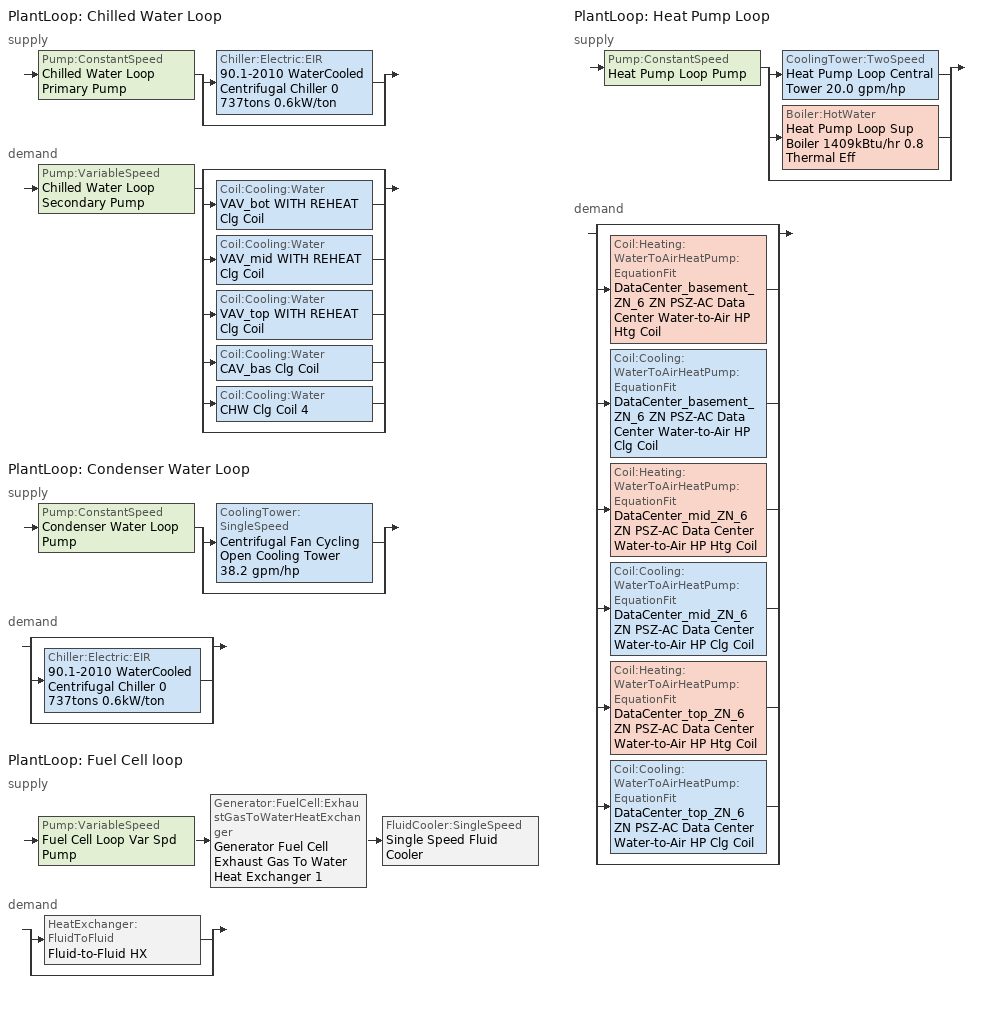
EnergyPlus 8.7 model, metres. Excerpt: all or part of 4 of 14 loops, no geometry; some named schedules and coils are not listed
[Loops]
PlantLoop 'Chilled Water Loop'
 supply: Pump:ConstantSpeed 'Chilled Water Loop Primary Pump' > split
  | Chiller:Electric:EIR '90.1-2010 WaterCooled  Centrifugal Chiller 0 737tons 0.6kW/ton'
  | bypass
 demand: Pump:VariableSpeed 'Chilled Water Loop Secondary Pump' > split
  | bypass
  | Coil:Cooling:Water 'VAV_bot WITH REHEAT Clg Coil'
  | Coil:Cooling:Water 'VAV_mid WITH REHEAT Clg Coil'
  | Coil:Cooling:Water 'VAV_top WITH REHEAT Clg Coil'
  | Coil:Cooling:Water 'CAV_bas Clg Coil'
  | Coil:Cooling:Water 'CHW Clg Coil 4'
  | bypass
PlantLoop 'Condenser Water Loop'
 supply: Pump:ConstantSpeed 'Condenser Water Loop Pump' > split
  | CoolingTower:SingleSpeed 'Centrifugal Fan Cycling Open Cooling Tower 38.2 gpm/hp'
  | bypass
 demand: split
  | bypass
  | Chiller:Electric:EIR '90.1-2010 WaterCooled  Centrifugal Chiller 0 737tons 0.6kW/ton'
  | bypass
PlantLoop 'Fuel Cell loop'
 supply: Pump:VariableSpeed 'Fuel Cell Loop Var Spd Pump' > Generator:FuelCell:ExhaustGasToWaterHeatExchanger 'Generator Fuel Cell Exhaust Gas To Water Heat Exchanger 1' > FluidCooler:SingleSpeed 'Single Speed Fluid Cooler'
 demand: split
  | HeatExchanger:FluidToFluid 'Fluid-to-Fluid HX'
  | bypass
PlantLoop 'Heat Pump Loop'
 supply: Pump:ConstantSpeed 'Heat Pump Loop Pump' > split
  | CoolingTower:TwoSpeed 'Heat Pump Loop Central Tower 20.0 gpm/hp'
  | Boiler:HotWater 'Heat Pump Loop Sup Boiler 1409kBtu/hr 0.8 Thermal Eff'
  | bypass
 demand: split
  | bypass
  | Coil:Heating:WaterToAirHeatPump:EquationFit 'DataCenter_basement_ZN_6 ZN PSZ-AC Data Center Water-to-Air HP Htg Coil'
  | Coil:Cooling:WaterToAirHeatPump:EquationFit 'DataCenter_basement_ZN_6 ZN PSZ-AC Data Center Water-to-Air HP Clg Coil'
  | Coil:Heating:WaterToAirHeatPump:EquationFit 'DataCenter_mid_ZN_6 ZN PSZ-AC Data Center Water-to-Air HP Htg Coil'
  | Coil:Cooling:WaterToAirHeatPump:EquationFit 'DataCenter_mid_ZN_6 ZN PSZ-AC Data Center Water-to-Air HP Clg Coil'
  | Coil:Heating:WaterToAirHeatPump:EquationFit 'DataCenter_top_ZN_6 ZN PSZ-AC Data Center Water-to-Air HP Htg Coil'
  | Coil:Cooling:WaterToAirHeatPump:EquationFit 'DataCenter_top_ZN_6 ZN PSZ-AC Data Center Water-to-Air HP Clg Coil'
  | bypass
[Coil:Cooling:Water]
CHW Clg Coil 4: Availability Schedule=Always On Discrete; Design Water Flow Rate {m3/s}=Autosize; Design Air Flow Rate {m3/s}=Autosize; Design Inlet Water Temperature {C}=Autosize; Design Inlet Air Temperature {C}=Autosize; Design Outlet Air Temperature {C}=Autosize; Design Inlet Air Humidity Ratio {kgWater/kgDryAir}=Autosize; Design Outlet Air Humidity Ratio {kgWater/kgDryAir}=Autosize; Type of Analysis=SimpleAnalysis; Heat Exchanger Configuration=CrossFlow
[SetpointManager:Scheduled] Control Variable=Temperature
Name | Schedule
Chilled water loop setpoint manager | Chilled Water Loop Temp - 44F
Setpoint Manager Scheduled 1 | Condenser Water Loop Temp - 70F
Hot water loop setpoint manager | Hot Water Loop Temp - 180F
[Coil:Heating:WaterToAirHeatPump:EquationFit] Rated Air Flow Rate {m3/s}=Autosize; Rated Water Flow Rate {m3/s}=Autosize; Gross Rated Heating Capacity {W}=Autosize; Gross Rated Heating COP=4.2; Heating Capacity Coefficient 1=0.237847; Heating Capacity Coefficient 2=-3.35824; Heating Capacity Coefficient 3=3.8064; Heating Capacity Coefficient 4=0.1792; Heating Capacity Coefficient 5=0.128607; Heating Power Consumption Coefficient 1=-3.79176; Heating Power Consumption Coefficient 2=3.38799; Heating Power Consumption Coefficient 3=1.50226; Heating Power Consumption Coefficient 4=-0.177654; Heating Power Consumption Coefficient 5=-0.10308
DataCenter_basement_ZN_6 ZN PSZ-AC Data Center Water-to-Air HP Htg Coil; DataCenter_mid_ZN_6 ZN PSZ-AC Data Center Water-to-Air HP Htg Coil; DataCenter_top_ZN_6 ZN PSZ-AC Data Center Water-to-Air HP Htg Coil
[Coil:Cooling:WaterToAirHeatPump:EquationFit] Rated Air Flow Rate {m3/s}=Autosize; Rated Water Flow Rate {m3/s}=Autosize; Gross Rated Total Cooling Capacity {W}=Autosize; Gross Rated Sensible Cooling Capacity {W}=Autosize; Gross Rated Cooling COP=3.4; Total Cooling Capacity Coefficient 1=-4.30267; Total Cooling Capacity Coefficient 2=7.18537; Total Cooling Capacity Coefficient 3=-2.23947; Total Cooling Capacity Coefficient 4=0.139996; Total Cooling Capacity Coefficient 5=0.10266; Sensible Cooling Capacity Coefficient 1=6.00194; Sensible Cooling Capacity Coefficient 2=22.6301; Sensible Cooling Capacity Coefficient 3=-26.7961; Sensible Cooling Capacity Coefficient 4=-1.72375; Sensible Cooling Capacity Coefficient 5=0.490645; Sensible Cooling Capacity Coefficient 6=0.0693119; Cooling Power Consumption Coefficient 1=-5.67776; Cooling Power Consumption Coefficient 2=0.438988; Cooling Power Consumption Coefficient 3=5.84528; Cooling Power Consumption Coefficient 4=0.141606; Cooling Power Consumption Coefficient 5=-0.168728; Nominal Time for Condensate Removal to Begin {s}=0; Ratio of Initial Moisture Evaporation Rate and Steady State Latent Capacity=0
DataCenter_basement_ZN_6 ZN PSZ-AC Data Center Water-to-Air HP Clg Coil; DataCenter_mid_ZN_6 ZN PSZ-AC Data Center Water-to-Air HP Clg Coil; DataCenter_top_ZN_6 ZN PSZ-AC Data Center Water-to-Air HP Clg Coil
[PlantLoop] Fluid Type=Water; Minimum Loop Flow Rate {m3/s}=0; Load Distribution Scheme=Optimal
Name | Plant Equipment Operation Scheme | Maximum Loop Temperature {C} | Minimum Loop Temperature {C} | Maximum Loop Flow Rate {m3/s} | Plant Loop Volume {m3} | Plant Loop Demand Calculation Scheme | Common Pipe Simulation
Chilled Water Loop | Chilled Water Loop Operation Schemes | 98 | 1 | Autosize | Autocalculate | SingleSetpoint | CommonPipe
Condenser Water Loop | Condenser Water Loop Operation Schemes | 80 | 5 | Autosize | Autocalculate | SingleSetpoint
Fuel Cell loop | Fuel Cell loop Operation Schemes | 400 | 0 | 0.057413 | 43 | DualSetpointDeadband
Heat Pump Loop | Heat Pump Loop Operation Schemes | 80 | 5 | Autosize | Autocalculate | DualSetpointDeadband
[Sizing:Plant] Sizing Option=NonCoincident; Zone Timesteps in Averaging Window=1; Coincident Sizing Factor Mode=None
Name | Loop Type | Design Loop Exit Temperature {C} | Loop Design Temperature Difference {deltaC}
Chilled Water Loop | Cooling | 6.66667 | 5.61111
Condenser Water Loop | Condenser | 29.4444 | 5.55556
Fuel Cell loop | Cooling | 104.444 | 55.5556
Heat Pump Loop | Heating | 39 | 11
[Pump:ConstantSpeed] Design Flow Rate {m3/s}=Autosize; Design Power Consumption {W}=Autosize; Fraction of Motor Inefficiencies to Fluid Stream=0; Pump Control Type=Intermittent
Name | Design Pump Head {Pa} | Motor Efficiency
Chilled Water Loop Primary Pump | 44836 | 0.917
Condenser Water Loop Pump | 148557 | 0.941
Heat Pump Loop Pump | 179344 | 0.895
[Chiller:Electric:EIR]
90.1-2010 WaterCooled  Centrifugal Chiller 0 737tons 0.6kW/ton: Reference Capacity {W}=Autosize; Reference COP {W/W}=6.17018; Reference Leaving Chilled Water Temperature {C}=6.66667; Reference Entering Condenser Fluid Temperature {C}=35; Reference Chilled Water Flow Rate {m3/s}=Autosize; Reference Condenser Fluid Flow Rate {m3/s}=Autosize; Cooling Capacity Function of Temperature Curve=WaterCooled_PositiveDisplacement_Chiller_GT150_2010_PathA_CAPFT; Electric Input to Cooling Output Ratio Function of Temperature Curve=WaterCooled_PositiveDisplacement_Chiller_GT150_2010_PathA_EIRFT; Electric Input to Cooling Output Ratio Function of Part Load Ratio Curve=ChlrWtrCentPathAAllEIRRatio_fQRatio; Minimum Part Load Ratio=0.15; Maximum Part Load Ratio=1; Optimum Part Load Ratio=1; Minimum Unloading Ratio=0.25; Condenser Type=WaterCooled; Condenser Fan Power Ratio {W/W}=0; Fraction of Compressor Electric Consumption Rejected by Condenser=1; Leaving Chilled Water Lower Temperature Limit {C}=2.22222; Chiller Flow Mode=ConstantFlow; Sizing Factor=1
[Pump:VariableSpeed] Design Power Consumption {W}=Autosize; Fraction of Motor Inefficiencies to Fluid Stream=0; Coefficient 1 of the Part Load Performance Curve=0; Design Minimum Flow Rate {m3/s}=0
Name | Design Maximum Flow Rate {m3/s} | Design Pump Head {Pa} | Motor Efficiency | Coefficient 2 of the Part Load Performance Curve | Coefficient 3 of the Part Load Performance Curve | Coefficient 4 of the Part Load Performance Curve | Pump Control Type
Chilled Water Loop Secondary Pump | Autosize | 134508 | 0.936 | 0.0205 | 0.4101 | 0.5753 | Intermittent
Fuel Cell Loop Var Spd Pump | 0.057413 | 179352 | 0.9 | 1 | 0 | 0 | Continuous
[PlantEquipmentOperationSchemes] Control Scheme Schedule Name 1=Always On Discrete
Name | Control Scheme Object Type 1 | Control Scheme Name 1 | Control Scheme Object Type 2 | Control Scheme Name 2 | Control Scheme Schedule Name 2 | Control Scheme Object Type 3 | Control Scheme Name 3 | Control Scheme Schedule Name 3
Chilled Water Loop Operation Schemes | PlantEquipmentOperation:CoolingLoad | Chilled Water Loop Cooling Operation Scheme
Condenser Water Loop Operation Schemes | PlantEquipmentOperation:CoolingLoad | Condenser Water Loop Cooling Operation Scheme
Fuel Cell loop Operation Schemes | PlantEquipmentOperation:HeatingLoad | Fuel Cell loop Heating Operation Scheme | PlantEquipmentOperation:CoolingLoad | Fuel Cell loop Cooling Operation Scheme | Always On Discrete
Heat Pump Loop Operation Schemes | PlantEquipmentOperation:HeatingLoad | Heat Pump Loop Heating Operation Scheme | PlantEquipmentOperation:CoolingLoad | Heat Pump Loop Cooling Operation Scheme | Always On Discrete | PlantEquipmentOperation:ComponentSetpoint | Heat Pump Loop Setpoint Operation Scheme | Always On Discrete
[PlantEquipmentOperation:CoolingLoad] Load Range Lower Limit 1 {W}=0; Load Range Upper Limit 1 {W}=1000000000
Name | Range Equipment List Name 1
Chilled Water Loop Cooling Operation Scheme | Chilled Water Loop Cooling Equipment List
Condenser Water Loop Cooling Operation Scheme | Condenser Water Loop Cooling Equipment List
Fuel Cell loop Cooling Operation Scheme | Fuel Cell loop Cooling Equipment List
Heat Pump Loop Cooling Operation Scheme | Heat Pump Loop Cooling Equipment List
[PlantEquipmentList]
Chilled Water Loop Cooling Equipment List: Chiller:Electric:EIR, 90.1-2010 WaterCooled  Centrifugal Chiller 0 737tons 0.6kW/ton
Condenser Water Loop Cooling Equipment List: CoolingTower:SingleSpeed, Centrifugal Fan Cycling Open Cooling Tower 38.2 gpm/hp
Fuel Cell loop Heating Equipment List: Generator:FuelCell:ExhaustGasToWaterHeatExchanger, Generator Fuel Cell Exhaust Gas To Water Heat Exchanger 1
Fuel Cell loop Cooling Equipment List: FluidCooler:SingleSpeed, Single Speed Fluid Cooler
Heat Pump Loop Heating Equipment List: Boiler:HotWater, Heat Pump Loop Sup Boiler 1409kBtu/hr 0.8 Thermal Eff
Heat Pump Loop Cooling Equipment List: CoolingTower:TwoSpeed, Heat Pump Loop Central Tower 20.0 gpm/hp
Plant Equipment Operation Heating Load 1 equipment list 1; Plant Equipment Operation Heating Load 1 equipment list 2: HeatExchanger:FluidToFluid, Fluid-to-Fluid HX, Boiler:HotWater, Hot Water Loop Boiler 8737kBtu/hr 0.8 Thermal Eff
[CoolingTower:SingleSpeed]
Centrifugal Fan Cycling Open Cooling Tower 38.2 gpm/hp: Design Water Flow Rate {m3/s}=Autosize; Design Air Flow Rate {m3/s}=Autosize; Design Fan Power {W}=38884.1; Design U-Factor Times Area Value {W/K}=Autosize; Free Convection Air Flow Rate {m3/s}=Autosize; Free Convection U-Factor Times Area Value {W/K}=Autosize; Performance Input Method=UFactorTimesAreaAndDesignWaterFlowRate; Free Convection Capacity {W}=0; Basin Heater Capacity {W/K}=0; Basin Heater Setpoint Temperature {C}=2; Evaporation Loss Mode=LossFactor; Evaporation Loss Factor {percent/K}=0.2; Drift Loss Percent {percent}=0.008; Blowdown Calculation Mode=ConcentrationRatio; Blowdown Concentration Ratio=3; Capacity Control=FanCycling; Number of Cells=2; Cell Control=MinimalCell; Cell Minimum  Water Flow Rate Fraction=0.33; Cell Maximum Water Flow Rate Fraction=2.5; Sizing Factor=1
[Generator:FuelCell:ExhaustGasToWaterHeatExchanger]
Generator Fuel Cell Exhaust Gas To Water Heat Exchanger 1: Heat Recovery Water Maximum Flow Rate {m3/s}=0.057413; Heat Exchanger Calculation Method=FixedEffectiveness; Method 1 Heat Exchanger Effectiveness=1; Method 2 Parameter hxs0=1; Method 2 Parameter hxs1=0; Method 2 Parameter hxs2=0; Method 2 Parameter hxs3=0; Method 2 Parameter hxs4=0; Method 3 h0Gas Coefficient=1; Method 3 NdotGasRef Coefficient=1; Method 3 n Coefficient=1; Method 3 Gas Area {m2}=1; Method 3 h0 Water Coefficient=1; Method 3 N dot Water ref Coefficient=1; Method 3 m Coefficient=1; Method 3 Water Area {m2}=1; Method 3 F Adjustment Factor=0; Method 4 hxl1 Coefficient=1; Method 4 hxl2 Coefficient=1; Method 4 Condensation Threshold {C}=35
[Generator:FuelCell]
Generator Fuel Cell 1: Power Module=Generator Fuel Cell Power Module 1; Air Supply=Generator Fuel Cell Air Supply 1; Fuel Supply=NATURALGAS; Water Supply=Generator Fuel Cell Water Supply 1; Auxiliary Heater=Generator Fuel Cell Auxiliary Heater 1; Heat Exchanger=Generator Fuel Cell Exhaust Gas To Water Heat Exchanger 1; Electrical Storage=Generator Fuel Cell Electrical Storage 1; Inverter=Generator Fuel Cell Inverter 1
[Generator:FuelCell:AirSupply]
Generator Fuel Cell Air Supply 1: Blower Power Curve=Air Rate Function of Electric Power Curve; Blower Heat Loss Factor=1; Air Supply Rate Calculation Mode=QuadraticFunctionofElectricPower; Stoichiometric Ratio=0; Air Rate Function of Electric Power Curve=FCT Excess Air Ratio Curve; Air Rate Air Temperature Coefficient=0.00283507; Air Intake Heat Recovery Mode=NoRecovery; Air Supply Constituent Mode=UserDefinedConstituents; Number of UserDefined Constituents=5; Constituent Name 1=Nitrogen; Molar Fraction 1=0.7728; Constituent Name 2=Oxygen; Molar Fraction 2=0.2073; Constituent Name 3=Water; Molar Fraction 3=0.0104; Constituent Name 4=Argon; Molar Fraction 4=0.0092; Constituent Name 5=CarbonDioxide; Molar Fraction 5=0.0003
[Generator:FuelCell:ElectricalStorage]
Generator Fuel Cell Electrical Storage 1: Choice of Model=SimpleEfficiencyWithConstraints; Nominal Charging Energetic Efficiency=1; Nominal Discharging Energetic Efficiency=1; Simple Maximum Capacity {J}=0; Simple Maximum Power Draw {W}=0; Simple Maximum Power Store {W}=0; Initial Charge State {J}=0
[Generator:FuelCell:Inverter]
Generator Fuel Cell Inverter 1: Inverter Efficiency Calculation Mode=Quadratic; Inverter Efficiency=1; Efficiency Function of DC Power Curve=FCT Inverter Quadratic
[Generator:FuelSupply]
NATURALGAS: Fuel Temperature Modeling Mode=TemperatureFromAirNode; Compressor Power Multiplier Function of Fuel Rate Curve=Compressor Power Multiplier Function of Fuel Rate Curve; Compressor Heat Loss Factor=1; Fuel Type=GaseousConstituents; Liquid Generic Fuel Lower Heating Value {kJ/kg}=0; Liquid Generic Fuel Higher Heating Value {kJ/kg}=0; Liquid Generic Fuel Molecular Weight {g/mol}=0; Liquid Generic Fuel CO2 Emission Factor=0; Number of Constituents in Gaseous Constituent Fuel Supply=8; Constituent Name 1=METHANE; Constituent Molar Fraction 1=0.949; Constituent Name 2=CarbonDioxide; Constituent Molar Fraction 2=0.007; Constituent Name 3=NITROGEN; Constituent Molar Fraction 3=0.016; Constituent Name 4=ETHANE; Constituent Molar Fraction 4=0.025; Constituent Name 5=PROPANE; Constituent Molar Fraction 5=0.002; Constituent Name 6=BUTANE; Constituent Molar Fraction 6=0.0006; Constituent Name 7=PENTANE; Constituent Molar Fraction 7=0.0002; Constituent Name 8=OXYGEN; Constituent Molar Fraction 8=0.0002
[FluidCooler:SingleSpeed]
Single Speed Fluid Cooler: Performance Input Method=UFactorTimesAreaAndDesignWaterFlowRate; Design Air Flow Rate U-factor Times Area Value {W/K}=Autosize; Design Entering Water Temperature {C}=148.892; Design Entering Air Temperature {C}=35; Design Entering Air Wetbulb Temperature {C}=25.6; Design Water Flow Rate {m3/s}=0.057413; Design Air Flow Rate {m3/s}=472959; Design Air Flow Rate Fan Power {W}=141399
[HeatExchanger:FluidToFluid]
Fluid-to-Fluid HX: Loop Demand Side Design Flow Rate {m3/s}=0.057413; Loop Supply Side Design Flow Rate {m3/s}=0.057413; Heat Exchange Model Type=Ideal; Heat Exchanger U-Factor Times Area Value {W/K}=Autosize; Control Type=HeatingSetpointModulated; Minimum Temperature Difference to Activate Heat Exchanger {deltaC}=0.01; Heat Transfer Metering End Use Type=HeatRecoveryForHeating; Component Override Cooling Control Temperature Mode=Loop; Sizing Factor=1; Operation Minimum Temperature Limit {C}=5.68434e-14; Operation Maximum Temperature Limit {C}=400
[PlantEquipmentOperation:HeatingLoad] Load Range Lower Limit 1 {W}=0
Name | Load Range Upper Limit 1 {W} | Range Equipment List Name 1 | Load Range Lower Limit 2 {W} | Load Range Upper Limit 2 {W} | Range Equipment List Name 2
Fuel Cell loop Heating Operation Scheme | 1000000000 | Fuel Cell loop Heating Equipment List
Heat Pump Loop Heating Operation Scheme | 1000000000 | Heat Pump Loop Heating Equipment List
Plant Equipment Operation Heating Load 1 | 1000000 | Plant Equipment Operation Heating Load 1 equipment list 1 | 1000000 | 1000000000 | Plant Equipment Operation Heating Load 1 equipment list 2
[CoolingTower:TwoSpeed]
Heat Pump Loop Central Tower 20.0 gpm/hp: Design Water Flow Rate {m3/s}=Autosize; High Fan Speed Air Flow Rate {m3/s}=Autosize; High Fan Speed Fan Power {W}=5336.53; High Fan Speed U-Factor Times Area Value {W/K}=Autosize; Low Fan Speed Air Flow Rate {m3/s}=Autocalculate; Low Fan Speed Air Flow Rate Sizing Factor=0.5; Low Fan Speed Fan Power {W}=1600.96; Low Fan Speed Fan Power Sizing Factor=0.16; Low Fan Speed U-Factor Times Area Value {W/K}=Autocalculate; Low Fan Speed U-Factor Times Area Sizing Factor=0.6; Free Convection Regime Air Flow Rate {m3/s}=0; Free Convection Regime Air Flow Rate Sizing Factor=0.1; Free Convection Regime U-Factor Times Area Value {W/K}=0; Free Convection U-Factor Times Area Value Sizing Factor=0.1; Performance Input Method=UFactorTimesAreaAndDesignWaterFlowRate; Heat Rejection Capacity and Nominal Capacity Sizing Ratio=1.25; Low Speed Nominal Capacity Sizing Factor=0.5; Free Convection Nominal Capacity Sizing Factor=0.1; Basin Heater Capacity {W/K}=0; Basin Heater Setpoint Temperature {C}=2; Evaporation Loss Factor {percent/K}=0.2; Drift Loss Percent {percent}=0.008; Blowdown Concentration Ratio=3; Number of Cells=1; Cell Control=MinimalCell; Cell Minimum  Water Flow Rate Fraction=0.33; Cell Maximum Water Flow Rate Fraction=2.5; Sizing Factor=1
[SetpointManager:Scheduled:DualSetpoint] Control Variable=Temperature
Name | High Setpoint Schedule | Low Setpoint Schedule
Setpoint Manager Scheduled Dual Setpoint 2; Setpoint Manager Scheduled Dual Setpoint 3; Setpoint Manager Scheduled Dual Setpoint 1 | Heat Pump Loop High Temp - 65F | Heat Pump Loop Low Temp - 41F
Fuel Cell HX controller | Hot Water Loop Temp - 180F | Hot Water Loop Temp - 180F
[Boiler:HotWater]
Heat Pump Loop Sup Boiler 1409kBtu/hr 0.8 Thermal Eff: Fuel Type=NaturalGas; Nominal Capacity {W}=Autosize; Nominal Thermal Efficiency=0.8; Design Water Outlet Temperature {C}=30; Design Water Flow Rate {m3/s}=Autosize; Minimum Part Load Ratio=0; Maximum Part Load Ratio=1.2; Optimum Part Load Ratio=1; Water Outlet Upper Temperature Limit {C}=99; Boiler Flow Mode=ConstantFlow; Parasitic Electric Load {W}=0; Sizing Factor=1
[PlantEquipmentOperation:ComponentSetpoint]
Heat Pump Loop Setpoint Operation Scheme: Equipment Object Type 1=CoolingTower:TwoSpeed; Equipment Name 1=Heat Pump Loop Central Tower 20.0 gpm/hp; Component Flow Rate 1 {m3/s}=Autosize; Operation Type 1=Cooling; Equipment Object Type 2=Boiler:HotWater; Equipment Name 2=Heat Pump Loop Sup Boiler 1409kBtu/hr 0.8 Thermal Eff; Component Flow Rate 2 {m3/s}=Autosize; Operation Type 2=Heating
[ElectricLoadCenter:Distribution]
Electric Load Center Distribution 1: Generator List=Electric Load Center Distribution 1 Generators; Generator Operation Scheme Type=TrackSchedule; Generator Demand Limit Scheme Purchased Electric Demand Limit {W}=0; Generator Track Schedule Name Scheme Schedule=Generator Demand; Electrical Buss Type=AlternatingCurrent
[ElectricLoadCenter:Generators]
Electric Load Center Distribution 1 Generators: Generator Name 1=Generator Fuel Cell 1; Generator Object Type 1=Generator:FuelCell; Generator Rated Electric Power Output 1 {W}=3400
[EnergyManagementSystem:Actuator]
FuelCell_Actuator: Actuated Component Unique=Generator Fuel Cell 1; Actuated Component Type=On-Site Generator Control; Actuated Component Control Type=Requested Power
[Schedule:Week:Daily]
Schedule:Week:Daily {b95dcce6-037b-4456-b9ab-d9c407a2a191}: Chilled Water Loop Temp - 44F Default, Chilled Water Loop Temp - 44F Default, Chilled Water Loop Temp - 44F Default, Chilled Water Loop Temp - 44F Default, Chilled Water Loop Temp - 44F Default, Chilled Water Loop Temp - 44F Default, Chilled Water Loop Temp - 44F Default, Chilled Water Loop Temp - 44F Default, Chilled Water Loop Temp - 44F Default, Chilled Water Loop Temp - 44F Default, Chilled Water Loop Temp - 44F Default, Chilled Water Loop Temp - 44F Default
Schedule:Week:Daily {b7b95382-c666-4a70-8c76-0e21a1f02609}: Condenser Water Loop Temp - 70F Default, Condenser Water Loop Temp - 70F Default, Condenser Water Loop Temp - 70F Default, Condenser Water Loop Temp - 70F Default, Condenser Water Loop Temp - 70F Default, Condenser Water Loop Temp - 70F Default, Condenser Water Loop Temp - 70F Default, Condenser Water Loop Temp - 70F Default, Condenser Water Loop Temp - 70F Default, Condenser Water Loop Temp - 70F Default, Condenser Water Loop Temp - 70F Default, Condenser Water Loop Temp - 70F Default
Schedule:Week:Daily {680cb635-da21-4928-a856-4dc7d5dd1d34}: Heat Pump Loop High Temp - 65F Default, Heat Pump Loop High Temp - 65F Default, Heat Pump Loop High Temp - 65F Default, Heat Pump Loop High Temp - 65F Default, Heat Pump Loop High Temp - 65F Default, Heat Pump Loop High Temp - 65F Default, Heat Pump Loop High Temp - 65F Default, Heat Pump Loop High Temp - 65F Default, Heat Pump Loop High Temp - 65F Default, Heat Pump Loop High Temp - 65F Default, Heat Pump Loop High Temp - 65F Default, Heat Pump Loop High Temp - 65F Default
Schedule:Week:Daily {0d038099-2444-4bb8-b4c9-e48a5fd69e33}: Hot Water Loop Temp - 180F Default, Hot Water Loop Temp - 180F Default, Hot Water Loop Temp - 180F Default, Hot Water Loop Temp - 180F Default, Hot Water Loop Temp - 180F Default, Hot Water Loop Temp - 180F Default, Hot Water Loop Temp - 180F Default, Hot Water Loop Temp - 180F Default, Hot Water Loop Temp - 180F Default, Hot Water Loop Temp - 180F Default, Hot Water Loop Temp - 180F Default, Hot Water Loop Temp - 180F Default
[Schedule:Year]
Chilled Water Loop Temp - 44F: Schedule:Week:Daily {b95dcce6-037b-4456-b9ab-d9c407a2a191}, 1, 1, 12, 31
Condenser Water Loop Temp - 70F: Schedule:Week:Daily {b7b95382-c666-4a70-8c76-0e21a1f02609}, 1, 1, 12, 31
Heat Pump Loop High Temp - 65F: Schedule:Week:Daily {680cb635-da21-4928-a856-4dc7d5dd1d34}, 1, 1, 12, 31
Heat Pump Loop Low Temp - 41F: Schedule:Week:Daily {7da45615-bb54-4318-911f-1a6efa45a049}, 1, 1, 12, 31
Hot Water Loop Temp - 180F: Schedule:Week:Daily {0d038099-2444-4bb8-b4c9-e48a5fd69e33}, 1, 1, 12, 31
[Schedule:Constant]
Name | Hourly Value
Always On Discrete | 1
Generator Demand | 250
[Curve:Cubic] Coefficient1 Constant=0; Coefficient2 x=0; Coefficient3 x**2=0; Coefficient4 x**3=0; Maximum Value of x {BasedOnField A2}=10000000000
Name | Minimum Value of x {BasedOnField A2}
Air Rate Function of Electric Power Curve | 0
Compressor Power Multiplier Function of Fuel Rate Curve | -10000000000
[Curve:Biquadratic] Minimum Value of x {BasedOnField A2}=5; Maximum Value of x {BasedOnField A2}=10; Minimum Value of y {BasedOnField A3}=17.78; Maximum Value of y {BasedOnField A3}=46.11
Name | Coefficient1 Constant | Coefficient2 x | Coefficient3 x**2 | Coefficient4 y | Coefficient5 y**2 | Coefficient6 x*y
WaterCooled_PositiveDisplacement_Chiller_GT150_2010_PathA_CAPFT | 0.906115 | 0.0292277 | -0.0003647 | -0.0009709 | -9.05e-05 | 0.0002527
WaterCooled_PositiveDisplacement_Chiller_GT150_2010_PathA_EIRFT | 0.377312 | -0.0229032 | 0.0016504 | 0.0118156 | 0.0004345 | -0.0010132
[Curve:Quadratic]
Name | Coefficient1 Constant | Coefficient2 x | Coefficient3 x**2 | Minimum Value of x {BasedOnField A2} | Maximum Value of x {BasedOnField A2} | Minimum Curve Output {BasedOnField A3}
ChlrWtrCentPathAAllEIRRatio_fQRatio | 0.222149 | 0.503156 | 0.256905 | 0.1 | 1 | 0.28
FCT Excess Air Ratio Curve | 0.00150976 | -7.76656e-07 | 1.30317e-10 | 0 | 1000000
FCT Inverter Quadratic | 0.560717 | 0.000124019 | -2.01648e-08 | -10000000000 | 10000000000
